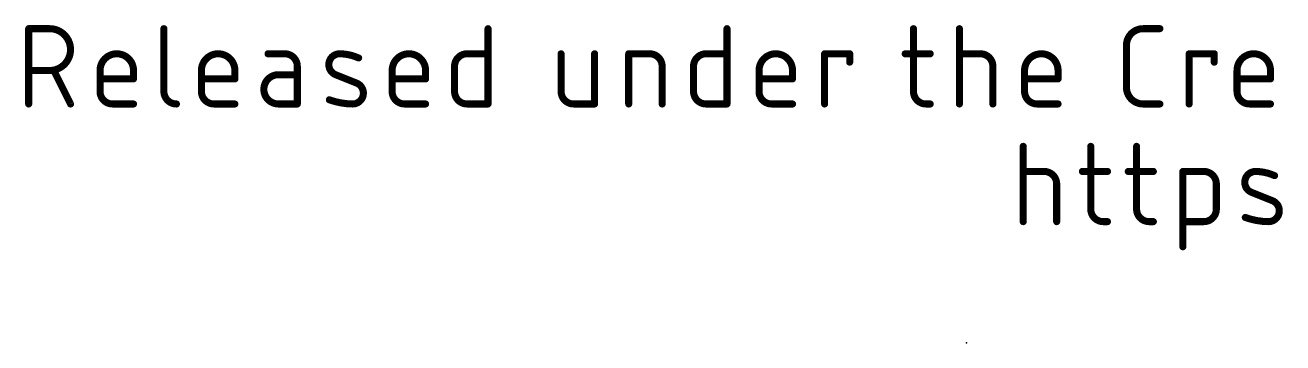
# Model space of a CAD drawing. Extents: x -30.7 to 55.9, y -16 to 25.5.
# Drawn here: x -30.73 to -3.59, y -15.49 to -8.64 of the extents above; entities that cross this region are included whole.
import ezdxf

# ---------------------------------------------------------------- set-up
doc = ezdxf.new("R2010")
doc.units = 0
doc.layers.add('23', color=53, linetype='CONTINUOUS')
doc.layers.add('51', color=53, linetype='CONTINUOUS')

msp = doc.modelspace()

# ---------------------------------------------------------------- linework, layer by layer
at = {"layer": '23'}
msp.add_point((-10.414, -15.494), dxfattribs=at)
at = {"layer": '51', "const_width": 0.1524}
for points in [[(-30.6578, -10.3378), (-30.6578, -8.7122)], [(-30.6578, -8.7122), (-30.2062, -8.7122)], [(-27.7393, -8.7122), (-27.7393, -10.0669)], [(-20.7433, -8.7122), (-20.7433, -10.3378)], [(-15.585, -8.7122), (-15.585, -10.3378)], [(-11.5599, -8.7122), (-11.5599, -10.0669)], [(-10.5687, -10.3378), (-10.5687, -8.7122)], [(-6.6023, -8.7122), (-6.2411, -8.7122)], [(-25.1304, -9.2541), (-25.4917, -9.2541)], [(-21.1948, -9.2541), (-20.7433, -9.2541)], [(-19.1659, -9.2541), (-19.1659, -10.0669)], [(-18.4434, -10.3378), (-18.4434, -9.2541)], [(-17.7069, -10.3378), (-17.7069, -9.2541)], [(-17.7069, -9.2541), (-17.2554, -9.2541)], [(-16.0365, -9.2541), (-15.585, -9.2541)], [(-13.478, -10.3378), (-13.478, -9.2541)], [(-13.478, -9.2541), (-12.9362, -9.2541)], [(-12.9362, -9.2541), (-12.9362, -9.4347)], [(-11.7405, -9.2541), (-11.1986, -9.2541)], [(-10.5687, -9.2541), (-10.1171, -9.2541)], [(-6.9636, -9.9766), (-6.9636, -9.0734)], [(-5.6103, -10.3378), (-5.6103, -9.2541)], [(-5.6103, -9.2541), (-5.0685, -9.2541)], [(-5.0685, -9.2541), (-5.0685, -9.4347)], [(-24.8595, -10.3378), (-24.8595, -9.525)], [(-21.4658, -10.0669), (-21.4658, -9.525)], [(-16.9845, -9.525), (-16.9845, -10.3378)], [(-16.3075, -10.0669), (-16.3075, -9.525)], [(-9.8462, -9.525), (-9.8462, -10.3378)], [(-30.2062, -9.6153), (-30.6578, -9.6153)], [(-29.7547, -10.3378), (-30.1159, -9.6153)], [(-29.1177, -10.0669), (-29.1177, -9.6153)], [(-28.3952, -9.7959), (-29.1177, -9.7959)], [(-28.3952, -9.6153), (-28.3952, -9.7959)], [(-26.9294, -10.0669), (-26.9294, -9.6153)], [(-26.2069, -9.7959), (-26.9294, -9.7959)], [(-26.2069, -9.6153), (-26.2069, -9.7959)], [(-24.8595, -9.7056), (-25.2659, -9.7056)], [(-23.5808, -9.8862), (-24.0324, -9.7056)], [(-22.8131, -10.0669), (-22.8131, -9.6153)], [(-22.0907, -9.7959), (-22.8131, -9.7959)], [(-22.0907, -9.6153), (-22.0907, -9.7959)], [(-14.8933, -10.0669), (-14.8933, -9.6153)], [(-14.1708, -9.7959), (-14.8933, -9.7959)], [(-14.1708, -9.6153), (-14.1708, -9.7959)], [(-9.1619, -10.0669), (-9.1619, -9.6153)], [(-8.4394, -9.7959), (-9.1619, -9.7959)], [(-8.4394, -9.6153), (-8.4394, -9.7959)], [(-4.5767, -10.0669), (-4.5767, -9.6153)], [(-3.8542, -9.7959), (-4.5767, -9.7959)], [(-3.8542, -9.6153), (-3.8542, -9.7959)], [(-28.3952, -10.3378), (-28.8468, -10.3378)], [(-26.2069, -10.3378), (-26.6584, -10.3378)], [(-25.2659, -10.3378), (-24.8595, -10.3378)], [(-22.0907, -10.3378), (-22.5422, -10.3378)], [(-20.7433, -10.3378), (-21.1948, -10.3378)], [(-18.8949, -10.3378), (-18.4434, -10.3378)], [(-15.585, -10.3378), (-16.0365, -10.3378)], [(-14.1708, -10.3378), (-14.6224, -10.3378)], [(-11.2889, -10.3378), (-11.1986, -10.3378)], [(-8.4394, -10.3378), (-8.891, -10.3378)], [(-6.2411, -10.3378), (-6.6023, -10.3378)], [(-3.8542, -10.3378), (-4.3058, -10.3378)], [(-9.1915, -12.8778), (-9.1915, -11.2522)], [(-7.7338, -11.2522), (-7.7338, -12.6069)], [(-6.7438, -11.2522), (-6.7438, -12.6069)], [(-9.1915, -11.7941), (-8.74, -11.7941)], [(-7.9144, -11.7941), (-7.3726, -11.7941)], [(-6.9245, -11.7941), (-6.3826, -11.7941)], [(-5.7453, -13.4197), (-5.7453, -11.7941)], [(-5.7453, -11.7941), (-5.2938, -11.7941)], [(-8.469, -12.065), (-8.469, -12.8778)], [(-5.0228, -12.065), (-5.0228, -12.6069)], [(-3.8109, -12.4262), (-4.2625, -12.2456)], [(-7.4629, -12.8778), (-7.3726, -12.8778)], [(-6.4729, -12.8778), (-6.3826, -12.8778)], [(-5.2938, -12.8778), (-5.7453, -12.8778)]]:
    msp.add_lwpolyline(points, dxfattribs=at)
at = {"layer": '51'}
for points, const_width in [([(-30.6197, -8.7122, 1), (-30.6959, -8.7122)], 0.0762), ([(-30.6578, -8.6741, 1), (-30.6578, -8.7503)], 0.0762), ([(-30.2062, -9.6153, 1), (-30.2062, -8.7122)], 0.1524), ([(-30.2062, -8.6741, 1), (-30.2062, -8.7503)], 0.0762), ([(-30.2062, -8.7503, 1), (-30.2062, -8.6741)], 0.0762), ([(-27.7012, -8.7122, 1), (-27.7774, -8.7122)], 0.0762), ([(-20.7052, -8.7122, 1), (-20.7814, -8.7122)], 0.0762), ([(-15.5469, -8.7122, 1), (-15.6231, -8.7122)], 0.0762), ([(-11.5218, -8.7122, 1), (-11.598, -8.7122)], 0.0762), ([(-10.5306, -8.7122, 1), (-10.6068, -8.7122)], 0.0762), ([(-6.6023, -8.7122, 0.4142), (-6.9636, -9.0734)], 0.1524), ([(-6.6023, -8.6741, 1), (-6.6023, -8.7503)], 0.0762), ([(-6.6023, -8.7503, 1), (-6.6023, -8.6741)], 0.0762), ([(-6.2411, -8.7503, 1), (-6.2411, -8.6741)], 0.0762), ([(-28.3952, -9.6153, 1), (-29.1177, -9.6153)], 0.1524), ([(-26.2069, -9.6153, 1), (-26.9294, -9.6153)], 0.1524), ([(-25.4917, -9.216, 1), (-25.4917, -9.2922)], 0.0762), ([(-24.8595, -9.525, 0.4142), (-25.1304, -9.2541)], 0.1524), ([(-25.1304, -9.216, 1), (-25.1304, -9.2922)], 0.0762), ([(-25.1304, -9.2922, 1), (-25.1304, -9.216)], 0.0762), ([(-23.9421, -9.2541, 0.8318), (-24.0324, -9.7056)], 0.1524), ([(-23.5357, -9.3444, 0.1026), (-23.9421, -9.2541)], 0.1524), ([(-23.9415, -9.216, 1), (-23.9426, -9.2922)], 0.0762), ([(-23.9426, -9.2922, 1), (-23.9415, -9.216)], 0.0762), ([(-22.0907, -9.6153, 1), (-22.8131, -9.6153)], 0.1524), ([(-21.1948, -9.2541, 0.4142), (-21.4658, -9.525)], 0.1524), ([(-21.1948, -9.216, 1), (-21.1948, -9.2922)], 0.0762), ([(-21.1948, -9.2922, 1), (-21.1948, -9.216)], 0.0762), ([(-20.7433, -9.2922, 1), (-20.7433, -9.216)], 0.0762), ([(-19.1278, -9.2541, 1), (-19.204, -9.2541)], 0.0762), ([(-18.4053, -9.2541, 1), (-18.4815, -9.2541)], 0.0762), ([(-17.6688, -9.2541, 1), (-17.745, -9.2541)], 0.0762), ([(-17.7069, -9.216, 1), (-17.7069, -9.2922)], 0.0762), ([(-16.9845, -9.525, 0.4142), (-17.2554, -9.2541)], 0.1524), ([(-17.2554, -9.216, 1), (-17.2554, -9.2922)], 0.0762), ([(-17.2554, -9.2922, 1), (-17.2554, -9.216)], 0.0762), ([(-16.0365, -9.2541, 0.4142), (-16.3075, -9.525)], 0.1524), ([(-16.0365, -9.216, 1), (-16.0365, -9.2922)], 0.0762), ([(-16.0365, -9.2922, 1), (-16.0365, -9.216)], 0.0762), ([(-15.585, -9.2922, 1), (-15.585, -9.216)], 0.0762), ([(-14.1708, -9.6153, 1), (-14.8933, -9.6153)], 0.1524), ([(-13.4399, -9.2541, 1), (-13.5161, -9.2541)], 0.0762), ([(-13.478, -9.216, 1), (-13.478, -9.2922)], 0.0762), ([(-12.8981, -9.2541, 1), (-12.9743, -9.2541)], 0.0762), ([(-12.9362, -9.2922, 1), (-12.9362, -9.216)], 0.0762), ([(-11.7405, -9.216, 1), (-11.7405, -9.2922)], 0.0762), ([(-11.1986, -9.2922, 1), (-11.1986, -9.216)], 0.0762), ([(-10.5687, -9.216, 1), (-10.5687, -9.2922)], 0.0762), ([(-9.8462, -9.525, 0.4142), (-10.1171, -9.2541)], 0.1524), ([(-10.1171, -9.216, 1), (-10.1171, -9.2922)], 0.0762), ([(-10.1171, -9.2922, 1), (-10.1171, -9.216)], 0.0762), ([(-8.4394, -9.6153, 1), (-9.1619, -9.6153)], 0.1524), ([(-6.9255, -9.0734, 1), (-7.0017, -9.0734)], 0.0762), ([(-7.0017, -9.0734, 1), (-6.9255, -9.0734)], 0.0762), ([(-5.5722, -9.2541, 1), (-5.6484, -9.2541)], 0.0762), ([(-5.6103, -9.216, 1), (-5.6103, -9.2922)], 0.0762), ([(-5.0304, -9.2541, 1), (-5.1066, -9.2541)], 0.0762), ([(-5.0685, -9.2922, 1), (-5.0685, -9.216)], 0.0762), ([(-3.8542, -9.6153, 1), (-4.5767, -9.6153)], 0.1524), ([(-24.8214, -9.525, 1), (-24.8976, -9.525)], 0.0762), ([(-24.8976, -9.525, 1), (-24.8214, -9.525)], 0.0762), ([(-23.5513, -9.3791, 1), (-23.52, -9.3096)], 0.0762), ([(-21.4277, -9.525, 1), (-21.5039, -9.525)], 0.0762), ([(-21.5039, -9.525, 1), (-21.4277, -9.525)], 0.0762), ([(-16.9464, -9.525, 1), (-17.0226, -9.525)], 0.0762), ([(-17.0226, -9.525, 1), (-16.9464, -9.525)], 0.0762), ([(-16.2694, -9.525, 1), (-16.3456, -9.525)], 0.0762), ([(-16.3456, -9.525, 1), (-16.2694, -9.525)], 0.0762), ([(-12.9743, -9.4347, 1), (-12.8981, -9.4347)], 0.0762), ([(-9.8081, -9.525, 1), (-9.8843, -9.525)], 0.0762), ([(-9.8843, -9.525, 1), (-9.8081, -9.525)], 0.0762), ([(-5.1066, -9.4347, 1), (-5.0304, -9.4347)], 0.0762), ([(-30.6578, -9.5772, 1), (-30.6578, -9.6534)], 0.0762), ([(-30.2062, -9.5772, 1), (-30.2062, -9.6534)], 0.0762), ([(-30.2062, -9.6534, 1), (-30.2062, -9.5772)], 0.0762), ([(-30.0819, -9.5983, 1), (-30.15, -9.6324)], 0.0762), ([(-29.0796, -9.6153, 1), (-29.1558, -9.6153)], 0.0762), ([(-29.1558, -9.6153, 1), (-29.0796, -9.6153)], 0.0762), ([(-29.1177, -9.7578, 1), (-29.1177, -9.834)], 0.0762), ([(-28.3571, -9.6153, 1), (-28.4333, -9.6153)], 0.0762), ([(-28.4333, -9.6153, 1), (-28.3571, -9.6153)], 0.0762), ([(-28.4333, -9.7959, 1), (-28.3571, -9.7959)], 0.0762), ([(-28.3952, -9.834, 1), (-28.3952, -9.7578)], 0.0762), ([(-26.8913, -9.6153, 1), (-26.9675, -9.6153)], 0.0762), ([(-26.9675, -9.6153, 1), (-26.8913, -9.6153)], 0.0762), ([(-26.9294, -9.7578, 1), (-26.9294, -9.834)], 0.0762), ([(-26.1688, -9.6153, 1), (-26.245, -9.6153)], 0.0762), ([(-26.245, -9.6153, 1), (-26.1688, -9.6153)], 0.0762), ([(-26.245, -9.7959, 1), (-26.1688, -9.7959)], 0.0762), ([(-26.2069, -9.834, 1), (-26.2069, -9.7578)], 0.0762), ([(-25.2659, -9.7056, 1), (-25.2659, -10.3378)], 0.1524), ([(-25.2659, -9.6675, 1), (-25.2659, -9.7437)], 0.0762), ([(-25.2659, -9.7437, 1), (-25.2659, -9.6675)], 0.0762), ([(-24.8595, -9.7437, 1), (-24.8595, -9.6675)], 0.0762), ([(-24.0182, -9.6703, 1), (-24.0465, -9.741)], 0.0762), ([(-24.0465, -9.741, 1), (-24.0182, -9.6702)], 0.0762), ([(-22.775, -9.6153, 1), (-22.8512, -9.6153)], 0.0762), ([(-22.8512, -9.6153, 1), (-22.775, -9.6153)], 0.0762), ([(-22.8131, -9.7578, 1), (-22.8131, -9.834)], 0.0762), ([(-22.0526, -9.6153, 1), (-22.1288, -9.6153)], 0.0762), ([(-22.1288, -9.6153, 1), (-22.0526, -9.6153)], 0.0762), ([(-22.1288, -9.7959, 1), (-22.0526, -9.7959)], 0.0762), ([(-22.0907, -9.834, 1), (-22.0907, -9.7578)], 0.0762), ([(-14.8552, -9.6153, 1), (-14.9314, -9.6153)], 0.0762), ([(-14.9314, -9.6153, 1), (-14.8552, -9.6153)], 0.0762), ([(-14.8933, -9.7578, 1), (-14.8933, -9.834)], 0.0762), ([(-14.1327, -9.6153, 1), (-14.2089, -9.6153)], 0.0762), ([(-14.2089, -9.6153, 1), (-14.1327, -9.6153)], 0.0762), ([(-14.2089, -9.7959, 1), (-14.1327, -9.7959)], 0.0762), ([(-14.1708, -9.834, 1), (-14.1708, -9.7578)], 0.0762), ([(-9.1238, -9.6153, 1), (-9.2, -9.6153)], 0.0762), ([(-9.2, -9.6153, 1), (-9.1238, -9.6153)], 0.0762), ([(-9.1619, -9.7578, 1), (-9.1619, -9.834)], 0.0762), ([(-8.4013, -9.6153, 1), (-8.4775, -9.6153)], 0.0762), ([(-8.4775, -9.6153, 1), (-8.4013, -9.6153)], 0.0762), ([(-8.4775, -9.7959, 1), (-8.4013, -9.7959)], 0.0762), ([(-8.4394, -9.834, 1), (-8.4394, -9.7578)], 0.0762), ([(-4.5386, -9.6153, 1), (-4.6148, -9.6153)], 0.0762), ([(-4.6148, -9.6153, 1), (-4.5386, -9.6153)], 0.0762), ([(-4.5767, -9.7578, 1), (-4.5767, -9.834)], 0.0762), ([(-3.8161, -9.6153, 1), (-3.8923, -9.6153)], 0.0762), ([(-3.8923, -9.6153, 1), (-3.8161, -9.6153)], 0.0762), ([(-3.8923, -9.7959, 1), (-3.8161, -9.7959)], 0.0762), ([(-3.8542, -9.834, 1), (-3.8542, -9.7578)], 0.0762), ([(-29.1177, -10.0669, 0.4142), (-28.8468, -10.3378)], 0.1524), ([(-29.0796, -10.0669, 1), (-29.1558, -10.0669)], 0.0762), ([(-29.1558, -10.0669, 1), (-29.0796, -10.0669)], 0.0762), ([(-27.7393, -10.0669, 0.4142), (-27.4684, -10.3378)], 0.1524), ([(-27.7012, -10.0669, 1), (-27.7774, -10.0669)], 0.0762), ([(-27.7774, -10.0669, 1), (-27.7012, -10.0669)], 0.0762), ([(-26.9294, -10.0669, 0.4142), (-26.6584, -10.3378)], 0.1524), ([(-26.8913, -10.0669, 1), (-26.9675, -10.0669)], 0.0762), ([(-26.9675, -10.0669, 1), (-26.8913, -10.0669)], 0.0762), ([(-23.6711, -10.3378, 0.8318), (-23.5808, -9.8862)], 0.1524), ([(-23.5667, -9.8509, 1), (-23.595, -9.9216)], 0.0762), ([(-23.595, -9.9216, 1), (-23.5667, -9.8509)], 0.0762), ([(-22.8131, -10.0669, 0.4142), (-22.5422, -10.3378)], 0.1524), ([(-22.775, -10.0669, 1), (-22.8512, -10.0669)], 0.0762), ([(-22.8512, -10.0669, 1), (-22.775, -10.0669)], 0.0762), ([(-21.4658, -10.0669, 0.4142), (-21.1948, -10.3378)], 0.1524), ([(-21.4277, -10.0669, 1), (-21.5039, -10.0669)], 0.0762), ([(-21.5039, -10.0669, 1), (-21.4277, -10.0669)], 0.0762), ([(-19.1659, -10.0669, 0.4142), (-18.8949, -10.3378)], 0.1524), ([(-19.1278, -10.0669, 1), (-19.204, -10.0669)], 0.0762), ([(-19.204, -10.0669, 1), (-19.1278, -10.0669)], 0.0762), ([(-16.3075, -10.0669, 0.4142), (-16.0365, -10.3378)], 0.1524), ([(-16.2694, -10.0669, 1), (-16.3456, -10.0669)], 0.0762), ([(-16.3456, -10.0669, 1), (-16.2694, -10.0669)], 0.0762), ([(-14.8933, -10.0669, 0.4142), (-14.6224, -10.3378)], 0.1524), ([(-14.8552, -10.0669, 1), (-14.9314, -10.0669)], 0.0762), ([(-14.9314, -10.0669, 1), (-14.8552, -10.0669)], 0.0762), ([(-11.5599, -10.0669, 0.4142), (-11.2889, -10.3378)], 0.1524), ([(-11.5218, -10.0669, 1), (-11.598, -10.0669)], 0.0762), ([(-11.598, -10.0669, 1), (-11.5218, -10.0669)], 0.0762), ([(-9.1619, -10.0669, 0.4142), (-8.891, -10.3378)], 0.1524), ([(-9.1238, -10.0669, 1), (-9.2, -10.0669)], 0.0762), ([(-9.2, -10.0669, 1), (-9.1238, -10.0669)], 0.0762), ([(-6.9636, -9.9766, 0.4142), (-6.6023, -10.3378)], 0.1524), ([(-6.9255, -9.9766, 1), (-7.0017, -9.9766)], 0.0762), ([(-7.0017, -9.9766, 1), (-6.9255, -9.9766)], 0.0762), ([(-4.5767, -10.0669, 0.4142), (-4.3058, -10.3378)], 0.1524), ([(-4.5386, -10.0669, 1), (-4.6148, -10.0669)], 0.0762), ([(-4.6148, -10.0669, 1), (-4.5386, -10.0669)], 0.0762), ([(-30.6959, -10.3378, 1), (-30.6197, -10.3378)], 0.0762), ([(-29.7888, -10.3548, 1), (-29.7206, -10.3208)], 0.0762), ([(-28.8468, -10.2997, 1), (-28.8468, -10.3759)], 0.0762), ([(-28.8468, -10.3759, 1), (-28.8468, -10.2997)], 0.0762), ([(-28.3952, -10.3759, 1), (-28.3952, -10.2997)], 0.0762), ([(-27.4684, -10.3759, 1), (-27.4684, -10.2997)], 0.0762), ([(-26.6584, -10.2997, 1), (-26.6584, -10.3759)], 0.0762), ([(-26.6584, -10.3759, 1), (-26.6584, -10.2997)], 0.0762), ([(-26.2069, -10.3759, 1), (-26.2069, -10.2997)], 0.0762), ([(-25.2659, -10.2997, 1), (-25.2659, -10.3759)], 0.0762), ([(-25.2659, -10.3759, 1), (-25.2659, -10.2997)], 0.0762), ([(-24.8976, -10.3378, 1), (-24.8214, -10.3378)], 0.0762), ([(-24.8595, -10.3759, 1), (-24.8595, -10.2997)], 0.0762), ([(-24.1549, -10.2116, 1), (-24.1807, -10.2833)], 0.0762), ([(-24.1678, -10.2475, 0.083), (-23.6711, -10.3378)], 0.1524), ([(-23.6706, -10.2997, 1), (-23.6717, -10.3759)], 0.0762), ([(-23.6717, -10.3759, 1), (-23.6706, -10.2997)], 0.0762), ([(-22.5422, -10.2997, 1), (-22.5422, -10.3759)], 0.0762), ([(-22.5422, -10.3759, 1), (-22.5422, -10.2997)], 0.0762), ([(-22.0907, -10.3759, 1), (-22.0907, -10.2997)], 0.0762), ([(-21.1948, -10.2997, 1), (-21.1948, -10.3759)], 0.0762), ([(-21.1948, -10.3759, 1), (-21.1948, -10.2997)], 0.0762), ([(-20.7814, -10.3378, 1), (-20.7052, -10.3378)], 0.0762), ([(-20.7433, -10.3759, 1), (-20.7433, -10.2997)], 0.0762), ([(-18.8949, -10.2997, 1), (-18.8949, -10.3759)], 0.0762), ([(-18.8949, -10.3759, 1), (-18.8949, -10.2997)], 0.0762), ([(-18.4815, -10.3378, 1), (-18.4053, -10.3378)], 0.0762), ([(-18.4434, -10.3759, 1), (-18.4434, -10.2997)], 0.0762), ([(-17.745, -10.3378, 1), (-17.6688, -10.3378)], 0.0762), ([(-17.0226, -10.3378, 1), (-16.9464, -10.3378)], 0.0762), ([(-16.0365, -10.2997, 1), (-16.0365, -10.3759)], 0.0762), ([(-16.0365, -10.3759, 1), (-16.0365, -10.2997)], 0.0762), ([(-15.6231, -10.3378, 1), (-15.5469, -10.3378)], 0.0762), ([(-15.585, -10.3759, 1), (-15.585, -10.2997)], 0.0762), ([(-14.6224, -10.2997, 1), (-14.6224, -10.3759)], 0.0762), ([(-14.6224, -10.3759, 1), (-14.6224, -10.2997)], 0.0762), ([(-14.1708, -10.3759, 1), (-14.1708, -10.2997)], 0.0762), ([(-13.5161, -10.3378, 1), (-13.4399, -10.3378)], 0.0762), ([(-11.2889, -10.2997, 1), (-11.2889, -10.3759)], 0.0762), ([(-11.2889, -10.3759, 1), (-11.2889, -10.2997)], 0.0762), ([(-11.1986, -10.3759, 1), (-11.1986, -10.2997)], 0.0762), ([(-10.6068, -10.3378, 1), (-10.5306, -10.3378)], 0.0762), ([(-9.8843, -10.3378, 1), (-9.8081, -10.3378)], 0.0762), ([(-8.891, -10.2997, 1), (-8.891, -10.3759)], 0.0762), ([(-8.891, -10.3759, 1), (-8.891, -10.2997)], 0.0762), ([(-8.4394, -10.3759, 1), (-8.4394, -10.2997)], 0.0762), ([(-6.6023, -10.2997, 1), (-6.6023, -10.3759)], 0.0762), ([(-6.6023, -10.3759, 1), (-6.6023, -10.2997)], 0.0762), ([(-6.2411, -10.3759, 1), (-6.2411, -10.2997)], 0.0762), ([(-5.6484, -10.3378, 1), (-5.5722, -10.3378)], 0.0762), ([(-4.3058, -10.2997, 1), (-4.3058, -10.3759)], 0.0762), ([(-4.3058, -10.3759, 1), (-4.3058, -10.2997)], 0.0762), ([(-3.8542, -10.3759, 1), (-3.8542, -10.2997)], 0.0762), ([(-9.1534, -11.2522, 1), (-9.2296, -11.2522)], 0.0762), ([(-7.6957, -11.2522, 1), (-7.7719, -11.2522)], 0.0762), ([(-6.7057, -11.2522, 1), (-6.7819, -11.2522)], 0.0762), ([(-9.1915, -11.756, 1), (-9.1915, -11.8322)], 0.0762), ([(-8.469, -12.065, 0.4142), (-8.74, -11.7941)], 0.1524), ([(-8.74, -11.756, 1), (-8.74, -11.8322)], 0.0762), ([(-8.74, -11.8322, 1), (-8.74, -11.756)], 0.0762), ([(-7.9144, -11.756, 1), (-7.9144, -11.8322)], 0.0762), ([(-7.3726, -11.8322, 1), (-7.3726, -11.756)], 0.0762), ([(-6.9245, -11.756, 1), (-6.9245, -11.8322)], 0.0762), ([(-6.3826, -11.8322, 1), (-6.3826, -11.756)], 0.0762), ([(-5.7072, -11.7941, 1), (-5.7834, -11.7941)], 0.0762), ([(-5.7453, -11.756, 1), (-5.7453, -11.8322)], 0.0762), ([(-5.0228, -12.065, 0.4142), (-5.2938, -11.7941)], 0.1524), ([(-5.2938, -11.756, 1), (-5.2938, -11.8322)], 0.0762), ([(-5.2938, -11.8322, 1), (-5.2938, -11.756)], 0.0762), ([(-4.1722, -11.7941, 0.8318), (-4.2625, -12.2456)], 0.1524), ([(-3.7658, -11.8844, 0.1026), (-4.1722, -11.7941)], 0.1524), ([(-4.1716, -11.756, 1), (-4.1727, -11.8322)], 0.0762), ([(-4.1727, -11.8322, 1), (-4.1716, -11.756)], 0.0762), ([(-3.7814, -11.9191, 1), (-3.7501, -11.8496)], 0.0762), ([(-8.4309, -12.065, 1), (-8.5071, -12.065)], 0.0762), ([(-8.5071, -12.065, 1), (-8.4309, -12.065)], 0.0762), ([(-4.9847, -12.065, 1), (-5.0609, -12.065)], 0.0762), ([(-5.0609, -12.065, 1), (-4.9847, -12.065)], 0.0762), ([(-4.2483, -12.2103, 1), (-4.2766, -12.281)], 0.0762), ([(-4.2766, -12.281, 1), (-4.2483, -12.2102)], 0.0762), ([(-3.9012, -12.8778, 0.8318), (-3.8109, -12.4262)], 0.1524), ([(-3.7968, -12.3909, 1), (-3.8251, -12.4616)], 0.0762), ([(-3.8251, -12.4616, 1), (-3.7968, -12.3909)], 0.0762), ([(-7.7338, -12.6069, 0.4142), (-7.4629, -12.8778)], 0.1524), ([(-7.6957, -12.6069, 1), (-7.7719, -12.6069)], 0.0762), ([(-7.7719, -12.6069, 1), (-7.6957, -12.6069)], 0.0762), ([(-6.7438, -12.6069, 0.4142), (-6.4729, -12.8778)], 0.1524), ([(-6.7057, -12.6069, 1), (-6.7819, -12.6069)], 0.0762), ([(-6.7819, -12.6069, 1), (-6.7057, -12.6069)], 0.0762), ([(-5.2938, -12.8778, 0.4142), (-5.0228, -12.6069)], 0.1524), ([(-4.9847, -12.6069, 1), (-5.0609, -12.6069)], 0.0762), ([(-5.0609, -12.6069, 1), (-4.9847, -12.6069)], 0.0762), ([(-4.385, -12.7516, 1), (-4.4108, -12.8233)], 0.0762), ([(-4.3979, -12.7875, 0.083), (-3.9012, -12.8778)], 0.1524), ([(-9.2296, -12.8778, 1), (-9.1534, -12.8778)], 0.0762), ([(-8.5071, -12.8778, 1), (-8.4309, -12.8778)], 0.0762), ([(-7.4629, -12.8397, 1), (-7.4629, -12.9159)], 0.0762), ([(-7.4629, -12.9159, 1), (-7.4629, -12.8397)], 0.0762), ([(-7.3726, -12.9159, 1), (-7.3726, -12.8397)], 0.0762), ([(-6.4729, -12.8397, 1), (-6.4729, -12.9159)], 0.0762), ([(-6.4729, -12.9159, 1), (-6.4729, -12.8397)], 0.0762), ([(-6.3826, -12.9159, 1), (-6.3826, -12.8397)], 0.0762), ([(-5.7453, -12.8397, 1), (-5.7453, -12.9159)], 0.0762), ([(-5.2938, -12.8397, 1), (-5.2938, -12.9159)], 0.0762), ([(-5.2938, -12.9159, 1), (-5.2938, -12.8397)], 0.0762), ([(-3.9007, -12.8397, 1), (-3.9018, -12.9159)], 0.0762), ([(-3.9018, -12.9159, 1), (-3.9007, -12.8397)], 0.0762), ([(-5.7834, -13.4197, 1), (-5.7072, -13.4197)], 0.0762)]:
    msp.add_lwpolyline(points, format="xyb", dxfattribs=dict(at, const_width=const_width))

doc.saveas('drawing.dxf')
